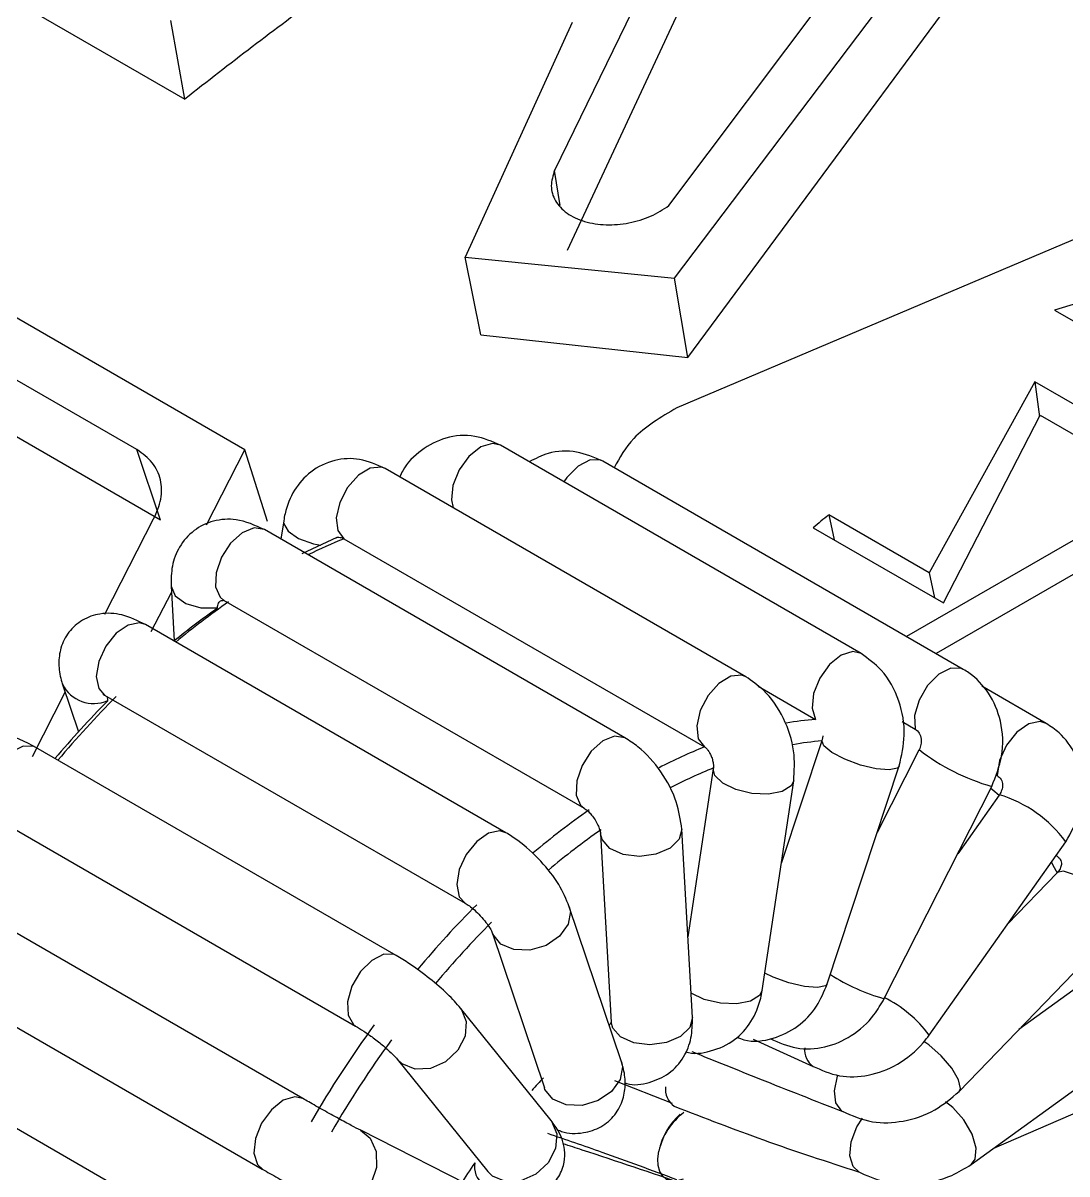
# Model space of a CAD drawing. Header units: millimetres. Extents: x 53 to 380, y 29 to 265.
# Drawn here: x 295.71 to 300.52, y 130.62 to 135.93 of the extents above; entities that cross this region are included whole.
import ezdxf

# ---------------------------------------------------------------- set-up
doc = ezdxf.new("R2010")
doc.units = ezdxf.units.MM

msp = doc.modelspace()

# ---------------------------------------------------------------- linework, layer by layer
at = {"color": 7, "linetype": 'Continuous', "lineweight": 25}
for p, q in [((293.2593, 137.4211), (296.4526, 135.5776)), ((298.7464, 136.4618), (298.1562, 135.2499)), ((298.7085, 134.7538), (299.9607, 136.4088)), ((298.6834, 135.0874), (299.5213, 136.2042)), ((298.7672, 136.0663), (298.2142, 134.8807)), ((298.7705, 134.3877), (299.9649, 136.0029)), ((296.4526, 135.5776), (296.3872, 135.941)), ((298.2377, 135.9314), (297.744, 134.8494)), ((296.7291, 133.9622), (293.5358, 135.8057)), ((296.2314, 133.963), (293.674, 135.4394)), ((301.4393, 135.3096), (298.7191, 134.1557)), ((296.3407, 133.6379), (293.7833, 135.1143)), ((301.5726, 134.9484), (300.4598, 134.6058)), ((297.744, 134.8494), (298.7085, 134.7538)), ((297.8164, 134.4915), (297.744, 134.8494)), ((298.7705, 134.3877), (298.7085, 134.7538)), ((300.4598, 134.6058), (300.5918, 134.5296)), ((297.8164, 134.4915), (298.7705, 134.3877)), ((300.3694, 134.2757), (299.8819, 133.3956)), ((300.8208, 134.0151), (300.3694, 134.2757)), ((300.3694, 134.2757), (300.3913, 134.1148)), ((299.9489, 133.2563), (300.3946, 134.1212)), ((300.3946, 134.1212), (300.7154, 133.936)), ((301.4738, 134.0801), (299.7783, 133.1013)), ((299.5686, 133.0236), (297.9069, 133.9828)), ((296.3407, 133.6379), (296.2314, 133.963)), ((296.5513, 133.617), (296.7291, 133.9622)), ((296.8327, 133.6316), (296.7291, 133.9622)), ((299.0375, 132.9163), (297.3758, 133.8755)), ((300.04, 132.9502), (298.3783, 133.9095)), ((299.8819, 133.3956), (299.4194, 133.6626)), ((299.4194, 133.6626), (299.4445, 133.5475)), ((296.0842, 133.2045), (296.3084, 133.6433)), ((296.9078, 133.6353), (296.895, 133.5503)), ((300.9863, 133.6419), (299.9141, 133.0229)), ((298.4803, 132.6351), (296.8186, 133.5943)), ((297.1521, 133.5577), (296.9916, 133.4823)), ((297.1857, 133.5524), (298.8474, 132.5931)), ((299.3484, 133.603), (299.9489, 133.2563)), ((299.8819, 133.3956), (299.907, 133.2805)), ((296.2976, 133.1243), (296.3903, 133.3044)), ((296.3886, 133.3357), (296.4029, 133.0815)), ((296.6311, 133.2696), (298.2928, 132.3103)), ((297.9319, 132.1976), (296.2702, 133.1569)), ((295.8888, 132.8803), (295.9618, 132.663)), ((299.0947, 132.8725), (299.3588, 132.7201)), ((300.4222, 132.7009), (300.1251, 132.8724)), ((295.7496, 132.5494), (295.9006, 132.845)), ((296.0827, 132.8322), (297.7444, 131.8729)), ((296.097, 132.8068), (296.0964, 132.8246)), ((299.7574, 132.7102), (299.8179, 132.6753)), ((299.3875, 132.6208), (299.2011, 132.0559)), ((297.4267, 131.6315), (295.765, 132.5908)), ((299.8356, 132.5784), (299.643, 132.1984)), ((299.8366, 132.5803), (299.8356, 132.5784)), ((298.8877, 132.4923), (298.7708, 131.7172)), ((299.4131, 131.5014), (299.7442, 132.5053)), ((299.1127, 131.47), (299.2585, 132.4364)), ((299.6754, 131.4329), (300.1712, 132.4111)), ((300.2048, 132.3712), (300.0139, 132.1009)), ((300.206, 132.3729), (300.2048, 132.3712)), ((295.5775, 132.266), (297.2392, 131.3067)), ((298.3685, 132.1927), (298.4173, 131.3245)), ((298.7917, 131.3455), (298.7429, 132.2138)), ((299.8827, 131.265), (300.512, 132.1562)), ((300.4718, 132.0122), (300.2436, 131.7761)), ((296.9965, 130.9722), (295.3348, 131.9314)), ((298.4645, 131.1413), (298.2241, 131.8568)), ((300.0202, 131.0055), (300.7434, 131.7536)), ((297.8687, 131.7374), (298.109, 131.0219)), ((295.1473, 131.6067), (296.809, 130.6474)), ((300.6276, 131.5304), (300.2953, 131.2901)), ((298.1401, 130.8711), (297.7234, 131.3889)), ((298.4173, 131.3245), (298.4174, 131.3251)), ((296.6683, 130.2611), (295.0066, 131.2204)), ((299.0721, 131.2458), (299.3479, 131.1204)), ((300.0757, 130.6685), (300.8474, 131.2265)), ((297.4312, 131.1538), (297.848, 130.636)), ((298.109, 131.0219), (298.1089, 131.0223)), ((298.4329, 131.0561), (298.6976, 130.9513)), ((300.6632, 130.9519), (300.1785, 130.7428)), ((297.8296, 130.5388), (297.2626, 130.8263)), ((297.848, 130.636), (297.8487, 130.6352))]:
    msp.add_line(p, q, dxfattribs=at)
at = {"color": 8, "linetype": 'Continuous', "lineweight": 25}
for p, q in [((298.1817, 135.0875), (298.1562, 135.2499)), ((299.1572, 131.2452), (299.1539, 131.247))]:
    msp.add_line(p, q, dxfattribs=at)
at = {"color": 8, "linetype": 'Continuous', "lineweight": 25, "flags": 128}
for points in [[(297.9069, 133.9828), (297.8696, 133.9916), (297.8158, 133.9751), (297.7616, 133.9318), (297.7163, 133.8692), (297.6878, 133.7982), (297.681, 133.731), (297.6891, 133.6947)], [(297.3758, 133.8755), (297.3578, 133.8825), (297.3069, 133.8779), (297.2518, 133.8447), (297.2018, 133.7887), (297.1658, 133.7196), (297.15, 133.6494), (297.157, 133.5902), (297.1857, 133.5524)], [(298.3783, 133.9095), (298.369, 133.9139), (298.3201, 133.9152), (298.265, 133.8873), (298.2133, 133.8352), (298.1987, 133.8143)], [(296.9078, 133.6353), (296.9076, 133.6244), (296.9277, 133.5874), (296.9761, 133.5538), (297.0445, 133.5293), (297.0783, 133.5226)], [(296.8186, 133.5943), (296.8177, 133.5948), (296.7712, 133.6021), (296.7166, 133.58), (296.6634, 133.5321), (296.6209, 133.4669), (296.5964, 133.3957), (296.5942, 133.3307), (296.6146, 133.2833), (296.6311, 133.2696)], [(296.3886, 133.3358), (296.3887, 133.3341), (296.4083, 133.2888), (296.4566, 133.2534), (296.5252, 133.2338), (296.6025, 133.2334)], [(296.2702, 133.1569), (296.2428, 133.1654), (296.1904, 133.1548), (296.1355, 133.1165), (296.0877, 133.057), (296.0553, 132.9867), (296.0439, 132.9178), (296.0554, 132.8621), (296.0827, 132.8322)], [(299.5687, 133.0235), (299.5313, 133.0323), (299.4775, 133.0158), (299.4233, 132.9725), (299.378, 132.91), (299.3495, 132.8389), (299.3427, 132.7717), (299.3588, 132.7201)], [(299.0375, 132.9163), (299.0195, 132.9233), (298.9687, 132.9186), (298.9135, 132.8854), (298.8635, 132.8294), (298.8275, 132.7603), (298.8117, 132.6901), (298.8187, 132.631), (298.8474, 132.5931)], [(300.04, 132.9502), (300.0307, 132.9546), (299.9818, 132.9559), (299.9267, 132.928), (299.875, 132.8759), (299.8357, 132.8085), (299.8154, 132.7375), (299.8179, 132.6753)], [(300.4222, 132.7009), (300.3947, 132.7094), (300.3422, 132.6987), (300.2873, 132.6603), (300.2395, 132.6008), (300.2072, 132.5304), (300.1958, 132.4615)], [(298.4804, 132.635), (298.4794, 132.6356), (298.4329, 132.6429), (298.3783, 132.6207), (298.3251, 132.5728), (298.2826, 132.5076), (298.2581, 132.4364), (298.2559, 132.3714), (298.2763, 132.324), (298.2928, 132.3103)], [(299.7442, 132.5053), (299.7359, 132.4956), (299.6988, 132.4875), (299.6389, 132.4924), (299.5666, 132.5095), (299.4943, 132.5359), (299.4342, 132.5672), (299.3967, 132.5979), (299.3881, 132.6228), (299.3881, 132.6228)], [(295.765, 132.5908), (295.7559, 132.5951), (295.707, 132.5965), (295.6519, 132.5687), (295.6002, 132.5166), (295.5608, 132.4493), (295.5405, 132.3783), (295.5429, 132.316), (295.5675, 132.2732), (295.5775, 132.266)], [(299.2585, 132.4365), (299.247, 132.4132), (299.2057, 132.3878), (299.1417, 132.3755), (299.0659, 132.3785), (298.9914, 132.396), (298.9309, 132.4253), (298.8946, 132.4612), (298.8877, 132.4923)], [(300.1671, 132.4031), (300.1765, 132.3954), (300.2048, 132.3712)], [(297.9319, 132.1976), (297.9045, 132.2061), (297.8521, 132.1955), (297.7972, 132.1572), (297.7494, 132.0977), (297.717, 132.0274), (297.7056, 131.9585), (297.7171, 131.9029), (297.7438, 131.8732)], [(298.7429, 132.2139), (298.7304, 132.168), (298.6882, 132.1267), (298.6234, 132.0985), (298.547, 132.0881), (298.472, 132.0975), (298.4114, 132.1249), (298.3754, 132.1657), (298.3685, 132.1927)], [(300.4458, 132.0625), (300.4532, 132.0488), (300.4718, 132.0122)], [(300.7434, 131.7536), (300.7496, 131.7677), (300.7412, 131.8074), (300.7101, 131.8601), (300.6617, 131.9169), (300.6042, 131.968), (300.5474, 132.0048), (300.5012, 132.0209), (300.4732, 132.0136), (300.4732, 132.0136)], [(298.2241, 131.8568), (298.2289, 131.8344), (298.2187, 131.7756), (298.179, 131.7205), (298.1167, 131.6785), (298.0423, 131.6567), (297.9687, 131.6589), (297.9083, 131.6847), (297.8716, 131.7298), (297.8691, 131.7361)], [(297.4264, 131.6316), (297.4176, 131.6358), (297.3687, 131.6372), (297.3136, 131.6094), (297.2619, 131.5574), (297.2225, 131.49), (297.2022, 131.419), (297.2046, 131.3567), (297.2292, 131.3139), (297.2394, 131.3066)], [(299.4131, 131.5014), (299.4048, 131.4917), (299.3676, 131.4836), (299.3077, 131.4885), (299.2355, 131.5056), (299.1631, 131.532), (299.1249, 131.5505)], [(299.1127, 131.47), (299.1013, 131.4467), (299.0599, 131.4214), (298.9959, 131.4091), (298.9202, 131.412), (298.8457, 131.4296), (298.7853, 131.4588)], [(297.7233, 131.389), (297.7254, 131.3863), (297.7493, 131.3283), (297.7438, 131.2607), (297.7099, 131.1948), (297.6533, 131.142), (297.5837, 131.1113), (297.513, 131.108), (297.4533, 131.1326), (297.4321, 131.1527)], [(298.7917, 131.3455), (298.7793, 131.2998), (298.7371, 131.2585), (298.6722, 131.2302), (298.5958, 131.2199), (298.5209, 131.2292), (298.4603, 131.2566), (298.4243, 131.2974), (298.4173, 131.3245)], [(300.0202, 131.0055), (300.0264, 131.0196), (300.018, 131.0592), (299.9869, 131.1119), (299.9385, 131.1687), (299.881, 131.2199), (299.8587, 131.236)], [(298.4645, 131.1413), (298.4692, 131.1189), (298.459, 131.0602), (298.4193, 131.005), (298.357, 130.963), (298.2827, 130.9412), (298.2091, 130.9434), (298.1487, 130.9692), (298.1119, 131.0142), (298.109, 131.0219)], [(299.4871, 130.9109), (299.4802, 130.915), (299.4531, 130.9521), (299.4461, 131.0089), (299.4603, 131.0762), (299.4618, 131.0804)], [(296.9965, 130.9721), (296.9594, 130.9809), (296.9056, 130.9645), (296.8514, 130.9213), (296.8061, 130.8588), (296.7775, 130.7878), (296.7706, 130.7206), (296.7867, 130.6688), (296.8101, 130.6468)], [(300.0756, 130.6684), (300.0938, 130.6929), (300.0984, 130.7439), (300.0804, 130.808), (300.0428, 130.8742), (299.992, 130.9312), (299.9574, 130.9577)], [(298.1401, 130.8711), (298.1422, 130.8685), (298.1661, 130.8106), (298.1606, 130.7429), (298.1267, 130.677), (298.0701, 130.6243), (298.0005, 130.5936), (297.9298, 130.5902), (297.8701, 130.6148), (297.848, 130.636)], [(299.5601, 130.6331), (299.5317, 130.6589), (299.5168, 130.7092), (299.5231, 130.7738), (299.5496, 130.8422), (299.5751, 130.8827)], [(297.2625, 130.8264), (297.3058, 130.7905), (297.3342, 130.7289), (297.3358, 130.6555), (297.3104, 130.5826), (297.2624, 130.5228), (297.1999, 130.4863), (297.1336, 130.4793), (297.0925, 130.4922)]]:
    msp.add_lwpolyline(points, dxfattribs=at)
at = {"color": 7, "linetype": 'Continuous', "lineweight": 25, "flags": 128}
msp.add_lwpolyline([(298.7484, 130.6013), (298.7207, 130.5929), (298.6951, 130.5923), (298.6727, 130.5996), (298.6545, 130.6144), (298.6414, 130.6359), (298.634, 130.6634), (298.6326, 130.6954), (298.6373, 130.7305)], dxfattribs=at)
at = {"color": 7, "linetype": 'Continuous', "lineweight": 25}
for centre, radius, start, end in [((307.926, 121.1512), 18.4326, 126.05018, 128.4953), ((312.5532, 117.9421), 20.485, 129.87723, 130.13674), ((298.541, 130.446), 3.3937, 124.8331, 129.052), ((299.2285, 129.6854), 4.4202, 135.1032, 139.7793), ((299.7707, 130.3139), 2.3535, 112.0117, 117.361), ((300.3383, 129.3856), 3.4433, 124.8576, 129.9434), ((301.002, 128.6594), 4.4281, 135.1053, 140.0384), ((301.4803, 128.2827), 5.1421, 143.9101, 149.8417), ((301.4597, 128.2946), 5.0137, 143.9724, 149.7793), ((300.0607, 129.1763), 2.7207, 135.9359, 137.6178), ((298.7615, 131.0151), 0.0944, 172.5452, 235.4938), ((298.9251, 130.6699), 0.2941, 125.9662, 168.1122), ((298.9381, 130.6712), 0.3065, 131.3326, 168.8554), ((300.3676, 128.9256), 3.1173, 145.8395, 148.0059)]:
    msp.add_arc(centre, radius, start, end, dxfattribs=at)
at = {"color": 8, "linetype": 'Continuous', "lineweight": 25}
for centre, radius, start, end in [((298.0713, 131.3476), 2.3759, 111.8829, 116.2676), ((298.6621, 130.3696), 3.5207, 124.7725, 129.7616), ((296.0318, 132.953), 0.16, 205.9558, 294.0099), ((299.3484, 129.617), 4.5403, 135.0374, 140.0607), ((299.4901, 131.1891), 1.5366, 94.9009, 99.9892), ((299.5198, 131.1229), 1.5038, 95.0479, 100.1696), ((299.7473, 130.3554), 2.4119, 111.9075, 117.3839), ((300.4354, 133.3493), 0.9746, 232.0907, 254.2701), ((300.0309, 131.8012), 0.5979, 36.4214, 72.9682), ((300.3298, 129.4021), 3.5309, 124.7766, 130.0697), ((301.0115, 128.6563), 4.5422, 135.0379, 140.1293), ((299.9295, 132.3315), 0.9339, 237.46, 254.2081), ((299.4226, 130.9237), 0.5729, 36.5716, 63.7866), ((299.4036, 131.1972), 0.0949, 174.7883, 234.164), ((297.8913, 130.6592), 0.1046, 170.7252, 231.6205)]:
    msp.add_arc(centre, radius, start, end, dxfattribs=at)
at = {"color": 7, "linetype": 'Continuous', "lineweight": 25}
for points, knots in [([(298.1562, 135.2499), (298.1487, 135.2259), (298.1337, 135.1779), (298.1553, 135.1079), (298.2091, 135.05), (298.2917, 135.011), (298.3925, 134.9954), (298.4992, 135.0044), (298.6022, 135.035), (298.6563, 135.0699), (298.6834, 135.0874)], [0, 0, 0, 0, 0.125383, 0.250426, 0.375431, 0.500387, 0.625294, 0.750188, 0.875079, 1, 1, 1, 1]), ([(298.7191, 134.1557), (298.6458, 134.1122), (298.5172, 134.0358), (298.4566, 133.9264), (298.4305, 133.8794)], [0, 0, 0, 0, 0.570302, 1, 1, 1, 1]), ([(297.9069, 133.9828), (297.8682, 133.9999), (297.7881, 134.0354), (297.6547, 134.0246), (297.5397, 133.9647), (297.469, 133.8961), (297.4468, 133.8468), (297.4425, 133.8371)], [0, 0, 0, 0, 0.23131, 0.479598, 0.710729, 0.942992, 1, 1, 1, 1]), ([(296.3084, 133.6433), (296.3219, 133.6739), (296.3487, 133.7349), (296.3448, 133.8255), (296.3085, 133.9068), (296.2571, 133.9443), (296.2314, 133.963)], [0, 0, 0, 0, 0.250917, 0.500737, 0.750388, 1, 1, 1, 1]), ([(297.3758, 133.8755), (297.3371, 133.893), (297.263, 133.9264), (297.1384, 133.9198), (297.0305, 133.868), (296.9519, 133.7783), (296.9184, 133.6958), (296.9097, 133.646), (296.9078, 133.6353)], [0, 0, 0, 0, 0.201023, 0.385154, 0.582403, 0.762911, 0.948931, 1, 1, 1, 1]), ([(298.3783, 133.9095), (298.3388, 133.9265), (298.2593, 133.9609), (298.1358, 133.9562), (298.0676, 133.9213), (298.0389, 133.9066)], [0, 0, 0, 0, 0.3628667, 0.7321459, 1, 1, 1, 1]), ([(296.8186, 133.5943), (296.776, 133.6137), (296.7014, 133.6477), (296.5846, 133.6399), (296.4904, 133.5949), (296.4242, 133.5187), (296.3896, 133.4283), (296.3889, 133.3662), (296.3886, 133.3357)], [0, 0, 0, 0, 0.220833, 0.386483, 0.543833, 0.704483, 0.854604, 1, 1, 1, 1]), ([(297.1489, 133.5562), (297.1492, 133.5564), (297.1542, 133.5604), (297.1676, 133.5599), (297.1797, 133.5549), (297.1857, 133.5524)], [0, 0, 0, 0, 0.028793, 0.513916, 1, 1, 1, 1]), ([(296.6025, 133.2334), (296.6035, 133.2413), (296.6056, 133.2571), (296.617, 133.268), (296.6266, 133.268), (296.6294, 133.2679)], [0, 0, 0, 0, 0.412582, 0.825232, 1, 1, 1, 1]), ([(296.6299, 133.2703), (296.6298, 133.2703), (296.6289, 133.2707), (296.6301, 133.2701), (296.6311, 133.2696)], [0, 0, 0, 0, 0.165575, 1, 1, 1, 1]), ([(296.2702, 133.1569), (296.2349, 133.1744), (296.1695, 133.2069), (296.0671, 133.2126), (295.9787, 133.1822), (295.9141, 133.1249), (295.8777, 133.0517), (295.8682, 132.9742), (295.8767, 132.9184), (295.8866, 132.8872), (295.8888, 132.8803)], [0, 0, 0, 0, 0.188141, 0.34836, 0.477875, 0.60487, 0.728159, 0.841109, 0.965184, 1, 1, 1, 1]), ([(299.7442, 132.5053), (299.7551, 132.5522), (299.7779, 132.6512), (299.7497, 132.81), (299.6777, 132.9447), (299.6014, 132.9998), (299.5686, 133.0236)], [0, 0, 0, 0, 0.241449, 0.508901, 0.788641, 1, 1, 1, 1]), ([(299.2585, 132.4364), (299.2611, 132.4823), (299.2667, 132.5794), (299.2166, 132.7297), (299.1357, 132.8487), (299.0651, 132.8973), (299.0375, 132.9163)], [0, 0, 0, 0, 0.248568, 0.524717, 0.81444, 1, 1, 1, 1]), ([(300.1712, 132.4111), (300.1893, 132.457), (300.2276, 132.554), (300.2205, 132.7087), (300.1644, 132.843), (300.0938, 132.9171), (300.0484, 132.9451), (300.04, 132.9502)], [0, 0, 0, 0, 0.235639, 0.49852, 0.730161, 0.949949, 1, 1, 1, 1]), ([(296.0743, 132.8366), (296.0741, 132.8367), (296.073, 132.8371), (296.0786, 132.8342), (296.0827, 132.8322)], [0, 0, 0, 0, 0.271275, 1, 1, 1, 1]), ([(296.0974, 132.8053), (296.0973, 132.8056), (296.0971, 132.8061), (296.097, 132.8065), (296.097, 132.8068)], [0, 0, 0, 0, 0.560783, 1, 1, 1, 1]), ([(295.765, 132.5908), (295.7387, 132.6049), (295.6885, 132.632), (295.6184, 132.652), (295.5433, 132.6493), (295.4785, 132.6237), (295.4241, 132.5747), (295.393, 132.5113), (295.3859, 132.4485), (295.395, 132.395), (295.415, 132.3477), (295.4348, 132.3176), (295.4484, 132.3004), (295.4513, 132.2967)], [0, 0, 0, 0, 0.144991, 0.276359, 0.367708, 0.460652, 0.558223, 0.659773, 0.741694, 0.815143, 0.887976, 0.975911, 1, 1, 1, 1]), ([(299.8179, 132.6753), (299.8249, 132.6696), (299.8389, 132.6584), (299.847, 132.6312), (299.8462, 132.604), (299.8398, 132.5882), (299.8366, 132.5803)], [0, 0, 0, 0, 0.279774, 0.559524, 0.77988, 1, 1, 1, 1]), ([(300.512, 132.1562), (300.5367, 132.1993), (300.5856, 132.2845), (300.5989, 132.4279), (300.5646, 132.5581), (300.4981, 132.6503), (300.4425, 132.6873), (300.4222, 132.7009)], [0, 0, 0, 0, 0.231524, 0.458663, 0.673096, 0.880048, 1, 1, 1, 1]), ([(298.7429, 132.2138), (298.7366, 132.2559), (298.7232, 132.3466), (298.6505, 132.4822), (298.5629, 132.5815), (298.5007, 132.6218), (298.4803, 132.6351)], [0, 0, 0, 0, 0.25621, 0.552382, 0.853089, 1, 1, 1, 1]), ([(299.3921, 132.6441), (299.3921, 132.6433), (299.392, 132.6372), (299.3902, 132.6297), (299.3886, 132.6244), (299.3881, 132.6227)], [0, 0, 0, 0, 0.090644, 0.725271, 1, 1, 1, 1]), ([(298.8504, 132.5912), (298.8507, 132.5911), (298.8514, 132.5907), (298.8589, 132.5836), (298.8679, 132.5714), (298.8768, 132.5547), (298.8838, 132.5355), (298.8879, 132.5162), (298.8887, 132.5005), (298.888, 132.4949), (298.8877, 132.4923)], [0, 0, 0, 0, 0.133977, 0.258794, 0.382523, 0.505085, 0.630896, 0.759452, 0.889218, 1, 1, 1, 1]), ([(300.1958, 132.4615), (300.2027, 132.456), (300.2164, 132.445), (300.2222, 132.4195), (300.2186, 132.3944), (300.2102, 132.3801), (300.206, 132.3729)], [0, 0, 0, 0, 0.279778, 0.559525, 0.779891, 1, 1, 1, 1]), ([(298.2928, 132.3103), (298.295, 132.3089), (298.2994, 132.3062), (298.3125, 132.2952), (298.3276, 132.2786), (298.3434, 132.2568), (298.3563, 132.2332), (298.3643, 132.2129), (298.368, 132.1978), (298.3683, 132.1944), (298.3685, 132.1927)], [0, 0, 0, 0, 0.114883, 0.230476, 0.355655, 0.492906, 0.637764, 0.76482, 0.881709, 1, 1, 1, 1]), ([(298.2241, 131.8568), (298.2096, 131.8909), (298.1789, 131.9629), (298.094, 132.0699), (298.0061, 132.1512), (297.9501, 132.1862), (297.9319, 132.1976)], [0, 0, 0, 0, 0.261171, 0.550787, 0.853682, 1, 1, 1, 1]), ([(300.4689, 132.0922), (300.4756, 132.0869), (300.4891, 132.0763), (300.4934, 132.0535), (300.4879, 132.0316), (300.4781, 132.0196), (300.4732, 132.0136)], [0, 0, 0, 0, 0.279776, 0.559516, 0.779877, 1, 1, 1, 1]), ([(297.7444, 131.8729), (297.7505, 131.8691), (297.7625, 131.8616), (297.7879, 131.841), (297.815, 131.8148), (297.8398, 131.7856), (297.857, 131.7606), (297.866, 131.7442), (297.8684, 131.7381), (297.8686, 131.7375), (297.8687, 131.7374)], [0, 0, 0, 0, 0.141699, 0.2783172, 0.4376742, 0.6091307, 0.7528085, 0.8729203, 0.9759601, 1, 1, 1, 1]), ([(297.7234, 131.3889), (297.7043, 131.4105), (297.665, 131.4547), (297.5814, 131.5262), (297.4969, 131.5889), (297.4467, 131.6193), (297.4267, 131.6315)], [0, 0, 0, 0, 0.257991, 0.530095, 0.81223, 1, 1, 1, 1]), ([(298.996, 131.2554), (299.0069, 131.251), (299.0598, 131.2297), (299.1634, 131.2435), (299.2799, 131.2993), (299.3668, 131.3902), (299.3983, 131.4659), (299.4131, 131.5014)], [0, 0, 0, 0, 0.066108, 0.319743, 0.555422, 0.791718, 1, 1, 1, 1]), ([(298.7598, 131.1882), (298.7599, 131.1882), (298.7959, 131.1749), (298.8801, 131.1879), (298.9878, 131.2348), (299.0674, 131.325), (299.1017, 131.4078), (299.1107, 131.4584), (299.1127, 131.47)], [0, 0, 0, 0, 0.000403, 0.229672, 0.475822, 0.700489, 0.931389, 1, 1, 1, 1]), ([(299.1505, 131.2489), (299.1898, 131.2312), (299.2692, 131.1954), (299.4037, 131.2032), (299.5291, 131.2568), (299.6216, 131.3403), (299.6606, 131.4074), (299.6754, 131.4329)], [0, 0, 0, 0, 0.209485, 0.422933, 0.636841, 0.862139, 1, 1, 1, 1]), ([(298.4155, 131.3251), (298.4152, 131.3227), (298.414, 131.3149), (298.4084, 131.3118), (298.4045, 131.3096)], [0, 0, 0, 0, 0.29353, 1, 1, 1, 1]), ([(298.4813, 131.0447), (298.4837, 131.0438), (298.5187, 131.0308), (298.5927, 131.0429), (298.6871, 131.0836), (298.7545, 131.16), (298.7904, 131.251), (298.7913, 131.314), (298.7917, 131.3455)], [0, 0, 0, 0, 0.015593, 0.223881, 0.421369, 0.623789, 0.811993, 1, 1, 1, 1]), ([(297.2392, 131.3067), (297.2514, 131.2993), (297.2761, 131.2843), (297.3223, 131.2516), (297.3668, 131.2162), (297.402, 131.1848), (297.4235, 131.163), (297.429, 131.1565), (297.4312, 131.1538)], [0, 0, 0, 0, 0.180715, 0.366758, 0.571103, 0.751698, 0.897565, 1, 1, 1, 1]), ([(299.3447, 131.1223), (299.3853, 131.1041), (299.4663, 131.0679), (299.6062, 131.0739), (299.7424, 131.1252), (299.8339, 131.2001), (299.8738, 131.2531), (299.8827, 131.265)], [0, 0, 0, 0, 0.223242, 0.444238, 0.678507, 0.927855, 1, 1, 1, 1]), ([(298.7891, 131.1891), (298.8932, 131.1471), (299.1253, 131.0534), (299.3567, 130.9625), (299.4843, 130.9124)], [0, 0, 0, 0, 0.448515, 1, 1, 1, 1]), ([(298.1679, 130.8297), (298.1748, 130.8267), (298.2121, 130.81), (298.2832, 130.8098), (298.3715, 130.8374), (298.4372, 130.8943), (298.4747, 130.9671), (298.4851, 131.0446), (298.477, 131.1014), (298.467, 131.1335), (298.4645, 131.1413)], [0, 0, 0, 0, 0.042199, 0.230002, 0.381975, 0.530917, 0.676379, 0.808828, 0.953289, 1, 1, 1, 1]), ([(297.2626, 130.8263), (297.2492, 130.8332), (297.2219, 130.8473), (297.16, 130.8806), (297.0906, 130.9188), (297.0335, 130.9509), (297.0052, 130.9671), (296.9965, 130.9722)], [0, 0, 0, 0, 0.208502, 0.426589, 0.658937, 0.894883, 1, 1, 1, 1]), ([(299.4814, 130.9141), (299.5271, 130.8941), (299.6151, 130.8556), (299.7675, 130.8629), (299.9103, 130.9106), (299.9848, 130.9749), (300.0202, 131.0055)], [0, 0, 0, 0, 0.260569, 0.501955, 0.763562, 1, 1, 1, 1]), ([(298.708, 130.9373), (298.8464, 130.8837), (299.1391, 130.7702), (299.4124, 130.6817), (299.5564, 130.635)], [0, 0, 0, 0, 0.472878, 1, 1, 1, 1]), ([(297.8246, 130.5782), (297.8509, 130.564), (297.9025, 130.536), (297.9741, 130.5153), (298.0513, 130.5193), (298.1157, 130.5459), (298.1692, 130.5957), (298.1991, 130.6592), (298.2054, 130.7216), (298.1959, 130.7747), (298.174, 130.826), (298.1528, 130.8542), (298.1401, 130.8711)], [0, 0, 0, 0, 0.144107, 0.283379, 0.373815, 0.466802, 0.564135, 0.664288, 0.745437, 0.818487, 0.891251, 1, 1, 1, 1]), ([(298.123, 130.813), (298.2068, 130.7843), (298.4049, 130.7166), (298.6032, 130.6425), (298.7177, 130.5997)], [0, 0, 0, 0, 0.422691, 1, 1, 1, 1]), ([(298.7613, 130.5751), (298.6022, 130.6293), (298.4139, 130.6934), (298.2252, 130.7543), (298.1959, 130.7637)], [0, 0, 0, 0, 0.8452082, 1, 1, 1, 1]), ([(296.809, 130.6474), (296.8321, 130.6342), (296.8783, 130.6078), (296.9588, 130.5632), (297.0361, 130.5213), (297.0738, 130.5018), (297.093, 130.4919)], [0, 0, 0, 0, 0.2476672, 0.4963694, 0.7426923, 1, 1, 1, 1]), ([(299.5522, 130.6375), (299.5939, 130.6183), (299.6798, 130.579), (299.8347, 130.5739), (299.9739, 130.6054), (300.0468, 130.6505), (300.0757, 130.6685)], [0, 0, 0, 0, 0.255976, 0.526149, 0.811791, 1, 1, 1, 1])]:
    msp.add_open_spline(points, degree=3, knots=knots, dxfattribs=at)

doc.saveas('drawing.dxf')
